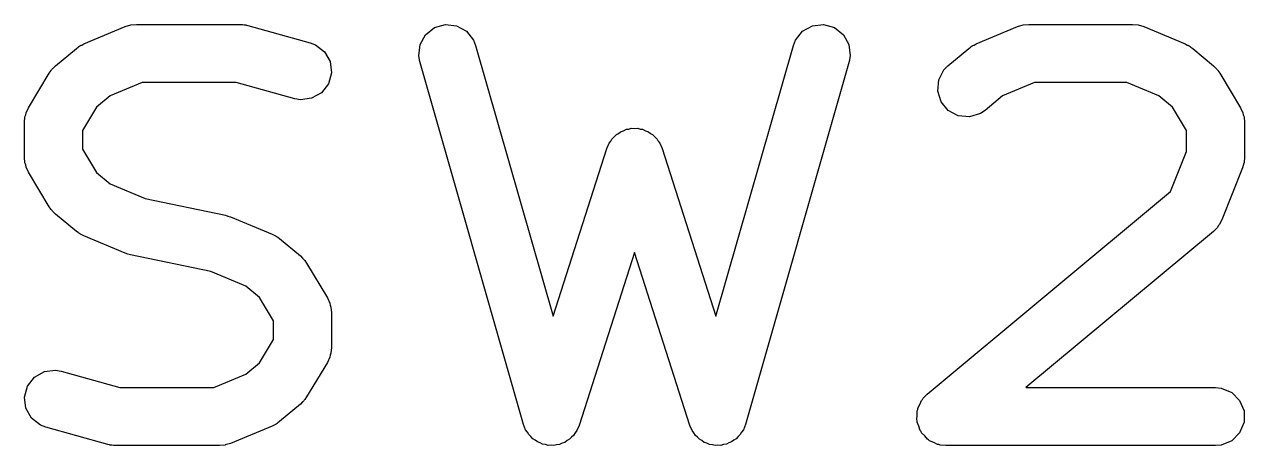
# Model space of a CAD drawing. Extents: x 2.5 to 13.9, y -9.4 to -3.9.
# Drawn here: x 2.8494 to 3.0174, y -5.8935 to -5.8355 of the extents above; entities that cross this region are included whole.
import ezdxf

# ---------------------------------------------------------------- set-up
doc = ezdxf.new("R2010")
doc.units = 0
doc.header["$MEASUREMENT"] = 0
doc.layers.add('BLACK', color=7, linetype='CONTINUOUS')

msp = doc.modelspace()

# ---------------------------------------------------------------- linework, layer by layer
at = {"layer": 'BLACK', "linetype": 'CONTINUOUS'}
for p, q in [((2.85762, -5.83815), (2.86334, -5.83577)), ((2.86334, -5.83577), (2.86409, -5.83554)), ((2.86409, -5.83554), (2.86409, -5.83554)), ((2.86409, -5.83554), (2.8641, -5.83554)), ((2.8641, -5.83554), (2.86488, -5.83546)), ((2.86488, -5.83546), (2.87916, -5.83546)), ((2.87916, -5.83546), (2.87938, -5.83548)), ((2.87938, -5.83548), (2.87946, -5.83547)), ((2.87946, -5.83547), (2.8797, -5.83552)), ((2.8797, -5.83552), (2.87994, -5.83554)), ((2.87994, -5.83554), (2.88002, -5.83557)), ((2.88002, -5.83557), (2.88023, -5.83561)), ((2.88023, -5.83561), (2.88881, -5.83799)), ((2.90468, -5.83688), (2.90591, -5.83591)), ((2.90591, -5.83591), (2.90741, -5.83548)), ((2.90741, -5.83548), (2.90896, -5.83565)), ((2.90896, -5.83565), (2.91032, -5.83641)), ((2.95658, -5.83641), (2.95794, -5.83565)), ((2.95794, -5.83565), (2.95949, -5.83548)), ((2.95949, -5.83548), (2.96099, -5.83591)), ((2.96099, -5.83591), (2.96221, -5.83688)), ((2.98048, -5.83815), (2.9862, -5.83577)), ((2.9862, -5.83577), (2.98695, -5.83554)), ((2.98695, -5.83554), (2.98773, -5.83546)), ((2.98695, -5.83554), (2.98695, -5.83554)), ((2.98695, -5.83554), (2.98695, -5.83554)), ((2.98773, -5.83546), (3.00202, -5.83546)), ((3.00202, -5.83546), (3.0028, -5.83554)), ((3.0028, -5.83554), (3.0028, -5.83554)), ((3.0028, -5.83554), (3.00281, -5.83554)), ((3.00281, -5.83554), (3.00356, -5.83577)), ((3.00356, -5.83577), (3.00927, -5.83815)), ((2.88881, -5.83799), (2.88954, -5.83827)), ((2.90393, -5.83824), (2.90468, -5.83688)), ((2.91032, -5.83641), (2.91129, -5.83763)), ((2.91129, -5.83763), (2.91158, -5.83836)), ((2.95532, -5.83836), (2.95561, -5.83763)), ((2.95561, -5.83763), (2.95658, -5.83641)), ((2.96221, -5.83688), (2.96297, -5.83824)), ((2.85375, -5.84115), (2.8566, -5.83877)), ((2.8566, -5.83877), (2.85686, -5.83859)), ((2.85686, -5.83859), (2.85693, -5.83852)), ((2.85693, -5.83852), (2.8571, -5.83843)), ((2.8571, -5.83843), (2.85725, -5.83833)), ((2.85725, -5.83833), (2.85735, -5.8383)), ((2.85735, -5.8383), (2.85762, -5.83815)), ((2.88954, -5.83827), (2.89077, -5.83923)), ((2.89077, -5.83923), (2.89153, -5.84059)), ((2.90375, -5.83979), (2.90393, -5.83824)), ((2.91158, -5.83836), (2.92224, -5.87566)), ((2.94466, -5.87566), (2.95532, -5.83836)), ((2.96297, -5.83824), (2.96315, -5.83979)), ((2.9766, -5.84115), (2.97946, -5.83877)), ((2.97946, -5.83877), (2.97972, -5.83859)), ((2.97972, -5.83859), (2.97979, -5.83852)), ((2.97979, -5.83852), (2.97995, -5.83843)), ((2.97995, -5.83843), (2.98011, -5.83833)), ((2.98011, -5.83833), (2.9802, -5.8383)), ((2.9802, -5.8383), (2.98048, -5.83815)), ((3.00927, -5.83815), (3.00955, -5.8383)), ((3.00955, -5.8383), (3.00965, -5.83833)), ((3.00965, -5.83833), (3.0098, -5.83843)), ((3.0098, -5.83843), (3.00996, -5.83852)), ((3.00996, -5.83852), (3.01004, -5.83859)), ((3.01004, -5.83859), (3.0103, -5.83877)), ((3.0103, -5.83877), (3.01315, -5.84115)), ((2.85343, -5.84148), (2.85375, -5.84115)), ((2.89153, -5.84059), (2.89172, -5.84214)), ((2.90389, -5.84056), (2.90375, -5.83979)), ((2.91817, -5.89056), (2.90389, -5.84056)), ((2.96301, -5.84056), (2.94872, -5.89056)), ((2.96315, -5.83979), (2.96301, -5.84056)), ((2.97605, -5.84171), (2.9766, -5.84115)), ((3.01315, -5.84115), (3.01347, -5.84148)), ((2.85002, -5.84693), (2.85288, -5.84217)), ((2.85288, -5.84217), (2.85315, -5.8418)), ((2.85315, -5.8418), (2.85319, -5.84171)), ((2.85319, -5.84171), (2.85328, -5.84163)), ((2.85328, -5.84163), (2.85334, -5.84154)), ((2.85334, -5.84154), (2.85343, -5.84148)), ((2.89172, -5.84214), (2.89131, -5.84365)), ((2.97533, -5.84309), (2.97605, -5.84171)), ((3.01347, -5.84148), (3.01355, -5.84154)), ((3.01355, -5.84154), (3.01362, -5.84163)), ((3.01362, -5.84163), (3.0137, -5.84171)), ((3.0137, -5.84171), (3.01375, -5.8418)), ((3.01375, -5.8418), (3.01402, -5.84217)), ((3.01402, -5.84217), (3.01688, -5.84693)), ((2.86568, -5.84346), (2.86126, -5.8453)), ((2.87862, -5.84346), (2.86568, -5.84346)), ((2.88666, -5.8457), (2.87862, -5.84346)), ((2.89131, -5.84365), (2.89034, -5.84488)), ((2.97519, -5.84465), (2.97533, -5.84309)), ((2.97565, -5.84614), (2.97519, -5.84465)), ((2.98853, -5.84346), (2.98412, -5.8453)), ((3.00122, -5.84346), (2.98853, -5.84346)), ((3.00564, -5.8453), (3.00122, -5.84346)), ((2.86126, -5.8453), (2.85939, -5.84686)), ((2.88744, -5.84583), (2.88666, -5.8457)), ((2.88899, -5.84564), (2.88744, -5.84583)), ((2.89034, -5.84488), (2.88899, -5.84564)), ((2.97665, -5.84734), (2.97565, -5.84614)), ((2.98412, -5.8453), (2.98172, -5.8473)), ((3.00751, -5.84686), (3.00564, -5.8453)), ((2.84953, -5.84821), (2.84964, -5.84793)), ((2.84964, -5.84793), (2.84968, -5.84764)), ((2.84968, -5.84764), (2.85002, -5.84693)), ((2.85939, -5.84686), (2.85745, -5.85009)), ((2.97803, -5.84806), (2.97665, -5.84734)), ((2.97959, -5.8482), (2.97803, -5.84806)), ((2.98108, -5.84774), (2.97959, -5.8482)), ((2.98172, -5.8473), (2.98108, -5.84774)), ((3.00945, -5.85009), (3.00751, -5.84686)), ((3.01688, -5.84693), (3.01721, -5.84764)), ((3.01721, -5.84764), (3.01726, -5.84793)), ((3.01726, -5.84793), (3.01737, -5.84821)), ((2.84945, -5.84899), (2.84953, -5.84821)), ((2.84945, -5.85375), (2.84945, -5.84899)), ((3.01737, -5.84821), (3.01745, -5.84899)), ((3.01745, -5.84899), (3.01745, -5.85375)), ((2.85745, -5.85009), (2.85745, -5.85264)), ((2.93017, -5.85156), (2.93032, -5.85126)), ((2.93032, -5.85126), (2.93067, -5.85096)), ((2.93067, -5.85096), (2.93096, -5.85062)), ((2.93096, -5.85062), (2.93126, -5.85047)), ((2.93126, -5.85047), (2.93151, -5.85025)), ((2.93151, -5.85025), (2.93194, -5.85011)), ((2.93194, -5.85011), (2.93235, -5.8499)), ((2.93235, -5.8499), (2.93268, -5.84988)), ((2.93268, -5.84988), (2.933, -5.84977)), ((2.933, -5.84977), (2.93345, -5.84981)), ((2.93345, -5.84981), (2.9339, -5.84977)), ((2.9339, -5.84977), (2.93422, -5.84988)), ((2.93422, -5.84988), (2.93455, -5.8499)), ((2.93455, -5.8499), (2.93496, -5.85011)), ((2.93496, -5.85011), (2.93539, -5.85025)), ((2.93539, -5.85025), (2.93564, -5.85047)), ((2.93564, -5.85047), (2.93594, -5.85062)), ((2.93594, -5.85062), (2.93623, -5.85096)), ((2.93623, -5.85096), (2.93658, -5.85126)), ((2.93658, -5.85126), (2.93673, -5.85156)), ((3.00945, -5.85298), (3.00945, -5.85009)), ((2.85745, -5.85264), (2.85939, -5.85587)), ((2.92224, -5.87566), (2.92964, -5.85253)), ((2.92964, -5.85253), (2.92995, -5.85181)), ((2.92995, -5.85181), (2.93017, -5.85156)), ((2.93673, -5.85156), (2.93695, -5.85181)), ((2.93695, -5.85181), (2.93726, -5.85253)), ((2.93726, -5.85253), (2.94466, -5.87566)), ((3.00725, -5.85847), (3.00945, -5.85298)), ((2.84953, -5.85453), (2.84945, -5.85375)), ((2.84964, -5.8548), (2.84953, -5.85453)), ((3.01736, -5.85457), (3.01716, -5.85523)), ((3.01737, -5.85453), (3.01736, -5.85457)), ((3.01738, -5.85448), (3.01737, -5.8545)), ((3.01737, -5.8545), (3.01737, -5.85453)), ((3.01745, -5.85375), (3.01738, -5.85444)), ((3.01738, -5.85444), (3.01738, -5.85448)), ((2.84968, -5.8551), (2.84964, -5.8548)), ((2.85002, -5.85581), (2.84968, -5.8551)), ((2.85288, -5.86057), (2.85002, -5.85581)), ((2.85939, -5.85587), (2.86126, -5.85743)), ((3.01716, -5.85523), (3.01431, -5.86238)), ((2.86126, -5.85743), (2.86607, -5.85943)), ((2.86607, -5.85943), (2.87712, -5.86174)), ((2.97375, -5.88639), (3.00725, -5.85847)), ((2.85315, -5.86093), (2.85288, -5.86057)), ((2.85319, -5.86102), (2.85315, -5.86093)), ((2.85328, -5.86111), (2.85319, -5.86102)), ((2.85334, -5.8612), (2.85328, -5.86111)), ((2.85343, -5.86126), (2.85334, -5.8612)), ((2.85375, -5.86158), (2.85343, -5.86126)), ((2.8566, -5.86396), (2.85375, -5.86158)), ((2.87712, -5.86174), (2.87748, -5.86185)), ((2.87748, -5.86185), (2.87784, -5.86196)), ((2.87784, -5.86196), (2.88356, -5.86434)), ((3.01394, -5.86307), (3.0138, -5.86322)), ((3.01431, -5.86238), (3.01394, -5.86307)), ((2.85686, -5.86414), (2.8566, -5.86396)), ((2.85693, -5.86421), (2.85686, -5.86414)), ((2.8571, -5.8643), (2.85693, -5.86421)), ((2.85725, -5.8644), (2.8571, -5.8643)), ((2.85735, -5.86444), (2.85725, -5.8644)), ((2.85762, -5.86458), (2.85735, -5.86444)), ((2.86334, -5.86696), (2.85762, -5.86458)), ((2.88356, -5.86434), (2.88384, -5.86449)), ((2.88384, -5.86449), (2.88393, -5.86452)), ((2.88393, -5.86452), (2.88409, -5.86463)), ((2.88409, -5.86463), (2.88425, -5.86471)), ((2.88425, -5.86471), (2.88432, -5.86478)), ((2.88432, -5.86478), (2.88458, -5.86496)), ((3.01315, -5.86396), (2.98735, -5.88546)), ((3.0137, -5.86341), (3.01315, -5.86396)), ((3.0138, -5.86322), (3.0137, -5.86341)), ((2.88458, -5.86496), (2.88744, -5.86734)), ((2.8637, -5.86708), (2.86334, -5.86696)), ((2.86406, -5.86719), (2.8637, -5.86708)), ((2.87512, -5.86949), (2.86406, -5.86719)), ((2.88744, -5.86734), (2.88776, -5.86767)), ((2.88776, -5.86767), (2.88784, -5.86773)), ((2.88784, -5.86773), (2.88791, -5.86782)), ((2.88791, -5.86782), (2.88799, -5.8679)), ((2.88799, -5.8679), (2.88804, -5.86799)), ((2.88804, -5.86799), (2.88831, -5.86836)), ((2.93345, -5.86687), (2.92583, -5.89068)), ((2.94107, -5.89068), (2.93345, -5.86687)), ((2.87992, -5.87149), (2.87512, -5.86949)), ((2.88831, -5.86836), (2.89116, -5.87312)), ((2.8818, -5.87305), (2.87992, -5.87149)), ((2.88373, -5.87629), (2.8818, -5.87305)), ((2.89116, -5.87312), (2.8915, -5.87383)), ((2.8915, -5.87383), (2.89154, -5.87412)), ((2.89154, -5.87412), (2.89166, -5.8744)), ((2.89166, -5.8744), (2.89173, -5.87518)), ((2.88373, -5.87883), (2.88373, -5.87629)), ((2.89173, -5.87518), (2.89173, -5.87994)), ((2.8818, -5.88206), (2.88373, -5.87883)), ((2.89173, -5.87994), (2.89166, -5.88072)), ((2.8915, -5.88129), (2.89116, -5.882)), ((2.89154, -5.88099), (2.8915, -5.88129)), ((2.89166, -5.88072), (2.89154, -5.88099)), ((2.85084, -5.88405), (2.8522, -5.88328)), ((2.8522, -5.88328), (2.85375, -5.88309)), ((2.85375, -5.88309), (2.85452, -5.88323)), ((2.85452, -5.88323), (2.86257, -5.88546)), ((2.87992, -5.88362), (2.8818, -5.88206)), ((2.89116, -5.882), (2.88831, -5.88676)), ((2.84988, -5.88528), (2.85084, -5.88405)), ((2.87551, -5.88546), (2.87992, -5.88362)), ((2.84946, -5.88678), (2.84988, -5.88528)), ((2.86257, -5.88546), (2.87551, -5.88546)), ((2.97319, -5.88695), (2.97375, -5.88639)), ((2.98735, -5.88546), (3.01345, -5.88546)), ((3.01345, -5.88546), (3.01423, -5.88554)), ((3.01423, -5.88554), (3.01567, -5.88614)), ((3.01567, -5.88614), (3.01677, -5.88724)), ((2.84965, -5.88833), (2.84946, -5.88678)), ((2.85042, -5.88969), (2.84965, -5.88833)), ((2.88744, -5.88777), (2.88458, -5.89015)), ((2.88776, -5.88745), (2.88744, -5.88777)), ((2.88784, -5.88739), (2.88776, -5.88745)), ((2.88791, -5.8873), (2.88784, -5.88739)), ((2.88799, -5.88722), (2.88791, -5.8873)), ((2.88804, -5.88712), (2.88799, -5.88722)), ((2.88831, -5.88676), (2.88804, -5.88712)), ((2.97245, -5.88851), (2.97247, -5.88833)), ((2.97247, -5.88833), (2.97275, -5.8878)), ((2.97275, -5.8878), (2.97298, -5.88724)), ((2.97298, -5.88724), (2.97311, -5.88711)), ((2.97311, -5.88711), (2.97319, -5.88695)), ((3.01677, -5.88724), (3.01737, -5.88868)), ((2.85165, -5.89065), (2.85042, -5.88969)), ((2.97233, -5.88988), (2.97238, -5.88929)), ((2.97238, -5.89006), (2.97233, -5.88988)), ((2.97238, -5.88868), (2.97245, -5.88851)), ((2.97238, -5.88929), (2.97238, -5.88868)), ((2.97238, -5.89024), (2.97238, -5.89006)), ((3.01737, -5.88868), (3.01737, -5.89024)), ((2.85238, -5.89094), (2.85165, -5.89065)), ((2.86095, -5.89332), (2.85238, -5.89094)), ((2.88356, -5.89077), (2.87784, -5.89316)), ((2.88384, -5.89063), (2.88356, -5.89077)), ((2.88393, -5.8906), (2.88384, -5.89063)), ((2.88409, -5.89049), (2.88393, -5.8906)), ((2.88425, -5.8904), (2.88409, -5.89049)), ((2.88432, -5.89033), (2.88425, -5.8904)), ((2.88458, -5.89015), (2.88432, -5.89033)), ((2.91818, -5.89056), (2.91817, -5.89056)), ((2.91818, -5.89057), (2.91818, -5.89056)), ((2.91846, -5.89129), (2.91818, -5.89057)), ((2.91818, -5.89057), (2.91818, -5.89057)), ((2.91871, -5.8916), (2.91846, -5.89129)), ((2.91889, -5.89195), (2.91871, -5.8916)), ((2.92526, -5.8917), (2.92507, -5.89205)), ((2.92552, -5.8914), (2.92526, -5.8917)), ((2.92583, -5.89069), (2.92552, -5.8914)), ((2.92583, -5.89068), (2.92583, -5.89068)), ((2.92583, -5.89068), (2.92583, -5.89069)), ((2.92583, -5.89069), (2.92583, -5.89069)), ((2.94107, -5.89069), (2.94107, -5.89068)), ((2.94107, -5.89068), (2.94107, -5.89068)), ((2.94138, -5.8914), (2.94107, -5.89069)), ((2.94107, -5.89069), (2.94107, -5.89069)), ((2.94163, -5.8917), (2.94138, -5.8914)), ((2.94183, -5.89205), (2.94163, -5.8917)), ((2.94819, -5.8916), (2.94801, -5.89195)), ((2.94844, -5.89129), (2.94819, -5.8916)), ((2.94872, -5.89057), (2.94844, -5.89129)), ((2.94872, -5.89056), (2.94872, -5.89056)), ((2.94872, -5.89056), (2.94872, -5.89057)), ((2.94872, -5.89057), (2.94872, -5.89057)), ((2.97261, -5.8908), (2.97238, -5.89024)), ((2.97279, -5.89138), (2.97261, -5.8908)), ((2.97291, -5.89152), (2.97279, -5.89138)), ((2.97298, -5.89169), (2.97291, -5.89152)), ((2.97341, -5.89211), (2.97298, -5.89169)), ((3.01677, -5.89169), (3.01567, -5.89279)), ((3.01737, -5.89024), (3.01677, -5.89169)), ((2.86116, -5.89335), (2.86095, -5.89332)), ((2.86124, -5.89339), (2.86116, -5.89335)), ((2.86148, -5.89341), (2.86124, -5.89339)), ((2.86172, -5.89345), (2.86148, -5.89341)), ((2.87709, -5.89339), (2.87631, -5.89346)), ((2.87784, -5.89316), (2.87709, -5.89338)), ((2.87709, -5.89338), (2.87709, -5.89338)), ((2.87709, -5.89338), (2.87709, -5.89339)), ((2.91919, -5.89221), (2.91889, -5.89195)), ((2.91943, -5.89251), (2.91919, -5.89221)), ((2.91978, -5.89271), (2.91943, -5.89251)), ((2.92008, -5.89296), (2.91978, -5.89271)), ((2.92045, -5.89308), (2.92008, -5.89296)), ((2.9208, -5.89327), (2.92045, -5.89308)), ((2.92119, -5.89332), (2.9208, -5.89327)), ((2.92157, -5.89344), (2.92119, -5.89332)), ((2.92196, -5.8934), (2.92157, -5.89344)), ((2.92235, -5.89345), (2.92196, -5.8934)), ((2.92273, -5.89334), (2.92235, -5.89345)), ((2.92312, -5.89331), (2.92273, -5.89334)), ((2.92347, -5.89313), (2.92312, -5.89331)), ((2.92385, -5.89302), (2.92347, -5.89313)), ((2.92416, -5.89277), (2.92385, -5.89302)), ((2.92451, -5.89259), (2.92416, -5.89277)), ((2.92476, -5.89229), (2.92451, -5.89259)), ((2.92507, -5.89205), (2.92476, -5.89229)), ((2.94213, -5.89229), (2.94183, -5.89205)), ((2.94239, -5.89259), (2.94213, -5.89229)), ((2.94274, -5.89277), (2.94239, -5.89259)), ((2.94305, -5.89302), (2.94274, -5.89277)), ((2.94343, -5.89313), (2.94305, -5.89302)), ((2.94377, -5.89331), (2.94343, -5.89313)), ((2.94417, -5.89334), (2.94377, -5.89331)), ((2.94455, -5.89345), (2.94417, -5.89334)), ((2.94494, -5.8934), (2.94455, -5.89345)), ((2.94533, -5.89344), (2.94494, -5.8934)), ((2.94571, -5.89332), (2.94533, -5.89344)), ((2.9461, -5.89327), (2.94571, -5.89332)), ((2.94644, -5.89308), (2.9461, -5.89327)), ((2.94682, -5.89296), (2.94644, -5.89308)), ((2.94712, -5.89271), (2.94682, -5.89296)), ((2.94746, -5.89251), (2.94712, -5.89271)), ((2.94771, -5.89221), (2.94746, -5.89251)), ((2.94801, -5.89195), (2.94771, -5.89221)), ((2.97379, -5.89257), (2.97341, -5.89211)), ((2.97395, -5.89266), (2.97379, -5.89257)), ((2.97408, -5.89279), (2.97395, -5.89266)), ((2.97464, -5.89302), (2.97408, -5.89279)), ((2.97517, -5.8933), (2.97464, -5.89302)), ((2.97536, -5.89332), (2.97517, -5.8933)), ((2.97553, -5.89339), (2.97536, -5.89332)), ((2.97631, -5.89346), (2.97553, -5.89339)), ((3.01423, -5.89339), (3.01345, -5.89346)), ((3.01567, -5.89279), (3.01423, -5.89339)), ((2.8618, -5.89344), (2.86172, -5.89345)), ((2.86202, -5.89346), (2.8618, -5.89344)), ((2.87631, -5.89346), (2.86202, -5.89346)), ((3.01345, -5.89346), (2.97631, -5.89346))]:
    msp.add_line(p, q, dxfattribs=at)

doc.saveas('drawing.dxf')
